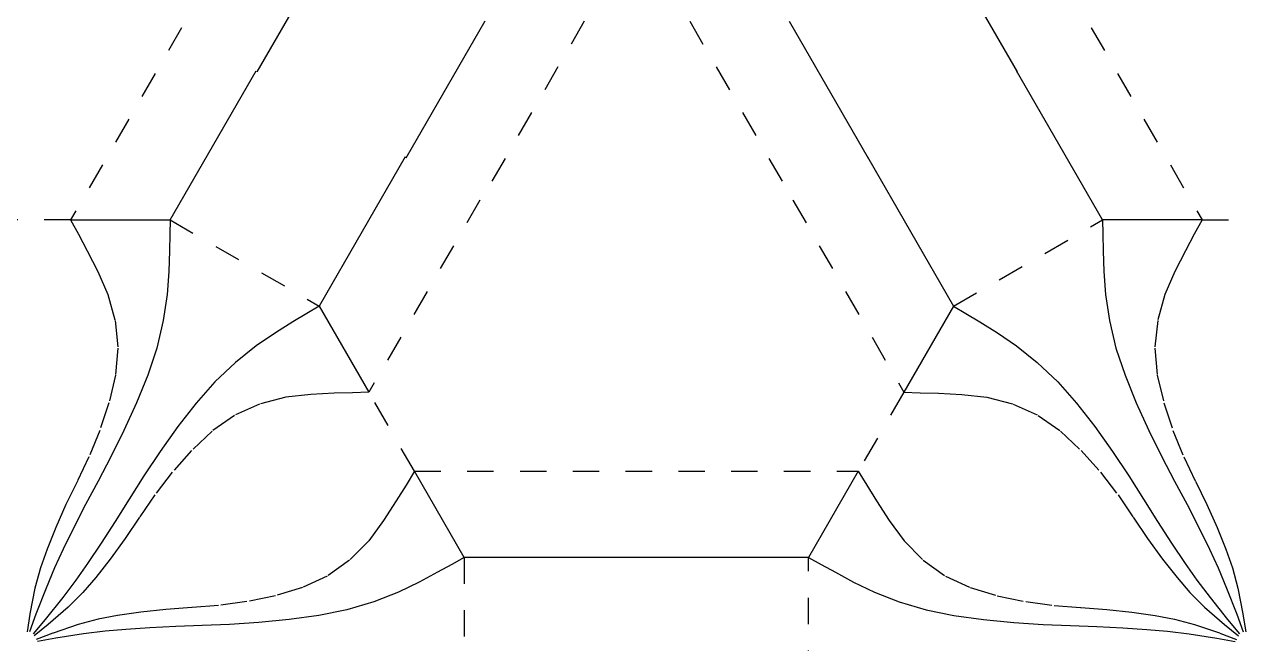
# Model space of a CAD drawing. Extents: x 7 to 203, y -288 to -9.
# Drawn here: x 72.3 to 137.6, y -137.7 to -104.6 of the extents above; entities that cross this region are included whole.
import ezdxf

# ---------------------------------------------------------------- set-up
doc = ezdxf.new("R2010")
doc.units = 0
for name, pattern in [('AI-LINETYPE-110', [2.822222, 1.411111, -1.411111]), ('AI-LINETYPE-111', [2.822222, 1.411111, -1.411111]), ('AI-LINETYPE-114', [2.822222, 1.411111, -1.411111]), ('AI-LINETYPE-115', [2.822222, 1.411111, -1.411111]), ('AI-LINETYPE-128', [2.822222, 1.411111, -1.411111]), ('AI-LINETYPE-129', [2.822222, 1.411111, -1.411111]), ('AI-LINETYPE-132', [2.822222, 1.411111, -1.411111]), ('AI-LINETYPE-133', [2.822222, 1.411111, -1.411111]), ('AI-LINETYPE-2', [2.822222, 1.411111, -1.411111]), ('AI-LINETYPE-286', [2.822222, 1.411111, -1.411111]), ('AI-LINETYPE-287', [2.822222, 1.411111, -1.411111]), ('AI-LINETYPE-292', [2.822222, 1.411111, -1.411111]), ('AI-LINETYPE-293', [2.822222, 1.411111, -1.411111]), ('AI-LINETYPE-3', [2.822222, 1.411111, -1.411111]), ('AI-LINETYPE-372', [2.822222, 1.411111, -1.411111]), ('AI-LINETYPE-377', [2.822222, 1.411111, -1.411111]), ('AI-LINETYPE-385', [2.822222, 1.411111, -1.411111]), ('AI-LINETYPE-386', [2.822222, 1.411111, -1.411111]), ('AI-LINETYPE-393', [2.822222, 1.411111, -1.411111]), ('AI-LINETYPE-394', [2.822222, 1.411111, -1.411111]), ('AI-LINETYPE-396', [2.822222, 1.411111, -1.411111]), ('AI-LINETYPE-397', [2.822222, 1.411111, -1.411111]), ('AI-LINETYPE-4', [2.822222, 1.411111, -1.411111]), ('AI-LINETYPE-42', [2.822222, 1.411111, -1.411111]), ('AI-LINETYPE-44', [2.822222, 1.411111, -1.411111]), ('AI-LINETYPE-64', [2.822222, 1.411111, -1.411111]), ('AI-LINETYPE-65', [2.822222, 1.411111, -1.411111]), ('AI-LINETYPE-76', [2.822222, 1.411111, -1.411111]), ('AI-LINETYPE-77', [2.822222, 1.411111, -1.411111]), ('AI-LINETYPE-84', [2.822222, 1.411111, -1.411111]), ('AI-LINETYPE-85', [2.822222, 1.411111, -1.411111]), ('AI-LINETYPE-87', [2.822222, 1.411111, -1.411111]), ('AI-LINETYPE-88', [2.822222, 1.411111, -1.411111]), ('AI-LINETYPE-89', [2.822222, 1.411111, -1.411111])]:
    doc.linetypes.add(name, pattern=pattern)
doc.layers.add('MOUNTAINLINE', color=7, linetype='CONTINUOUS')
doc.layers.add('VALLEYLINE', color=7, linetype='CONTINUOUS')

# ---------------------------------------------------------------- blocks, each defined once
blk = doc.blocks.new('BLOCK_3')
at = {"layer": 'VALLEYLINE', "color": 7, "linetype": 'AI-LINETYPE-2'}
blk.add_lwpolyline([(74.771, -115.05), (74.771, -115.05)], dxfattribs=at)
blk = doc.blocks.new('BLOCK_4')
at = {"layer": 'VALLEYLINE', "color": 7, "linetype": 'AI-LINETYPE-3'}
blk.add_lwpolyline([(90.722, -124.259), (90.722, -124.259)], dxfattribs=at)
blk = doc.blocks.new('BLOCK_5')
at = {"layer": 'VALLEYLINE', "color": 7, "linetype": 'AI-LINETYPE-4'}
blk.add_lwpolyline([(93.157, -128.477), (93.157, -128.477), (116.883, -128.477)], dxfattribs=at)
blk = doc.blocks.new('BLOCK_43')
at = {"layer": 'VALLEYLINE', "color": 7, "linetype": 'AI-LINETYPE-42'}
blk.add_lwpolyline([(135.27, -115.05), (134.851, -115.815), (134.382, -116.692), (133.812, -117.797), (133.274, -119.028), (132.895, -120.428), (132.74, -121.896), (132.875, -123.341), (133.224, -124.819), (133.713, -126.295), (134.292, -127.713), (134.91, -129.007), (135.519, -130.25), (136.068, -131.489), (136.532, -132.65), (136.887, -133.648), (137.175, -134.719), (137.445, -136.117), (137.601, -137.058)], dxfattribs=at)
blk = doc.blocks.new('BLOCK_45')
at = {"layer": 'VALLEYLINE', "color": 7, "linetype": 'AI-LINETYPE-44'}
blk.add_lwpolyline([(135.27, -115.05), (135.27, -115.05)], dxfattribs=at)
blk = doc.blocks.new('BLOCK_58')
at = {"layer": 'VALLEYLINE', "color": 7, "linetype": 'AI-LINETYPE-64'}
blk.add_lwpolyline([(74.771, -115.05), (74.771, -115.05)], dxfattribs=at)
at = {"layer": 'VALLEYLINE', "color": 7, "linetype": 'AI-LINETYPE-65'}
blk.add_lwpolyline([(90.722, -124.259), (90.722, -124.259)], dxfattribs=at)
blk = doc.blocks.new('BLOCK_59')
at = {"layer": 'VALLEYLINE', "color": 7, "linetype": 'AI-LINETYPE-76'}
blk.add_lwpolyline([(74.771, -115.05), (74.771, -115.05)], dxfattribs=at)
at = {"layer": 'VALLEYLINE', "color": 7, "linetype": 'AI-LINETYPE-77'}
blk.add_lwpolyline([(90.722, -124.259), (90.722, -124.259)], dxfattribs=at)
blk = doc.blocks.new('BLOCK_64')
at = {"layer": 'VALLEYLINE', "color": 7, "linetype": 'AI-LINETYPE-84'}
blk.add_lwpolyline([(116.883, -128.477), (117.337, -129.222), (117.861, -130.067), (118.534, -131.112), (119.331, -132.195), (120.354, -133.223), (121.547, -134.091), (122.866, -134.697), (124.32, -135.133), (125.844, -135.448), (127.362, -135.655), (128.791, -135.767), (130.172, -135.86), (131.519, -136.005), (132.757, -136.184), (133.798, -136.376), (134.87, -136.66), (136.216, -137.127), (137.109, -137.462)], dxfattribs=at)
blk = doc.blocks.new('BLOCK_65')
at = {"layer": 'VALLEYLINE', "color": 7, "linetype": 'AI-LINETYPE-85'}
blk.add_lwpolyline([(119.318, -124.259), (120.19, -124.279), (121.184, -124.311), (122.426, -124.371), (123.762, -124.52), (125.163, -124.892), (126.512, -125.492), (127.696, -126.331), (128.801, -127.372), (129.836, -128.534), (130.774, -129.744), (131.586, -130.927), (132.357, -132.075), (133.156, -133.171), (133.93, -134.153), (134.616, -134.959), (135.399, -135.745), (136.475, -136.677), (137.213, -137.282)], dxfattribs=at)
blk = doc.blocks.new('BLOCK_67')
at = {"layer": 'VALLEYLINE', "color": 7, "linetype": 'AI-LINETYPE-87'}
blk.add_lwpolyline([(74.771, -115.05), (75.19, -115.815), (75.659, -116.692), (76.228, -117.797), (76.767, -119.028), (77.146, -120.428), (77.301, -121.896), (77.166, -123.341), (76.816, -124.819), (76.327, -126.295), (75.749, -127.713), (75.13, -129.007), (74.522, -130.25), (73.972, -131.489), (73.508, -132.65), (73.154, -133.648), (72.865, -134.719), (72.595, -136.117), (72.44, -137.058)], dxfattribs=at)
blk = doc.blocks.new('BLOCK_68')
at = {"layer": 'VALLEYLINE', "color": 7, "linetype": 'AI-LINETYPE-88'}
blk.add_lwpolyline([(90.722, -124.259), (89.849, -124.279), (88.856, -124.311), (87.615, -124.371), (86.279, -124.52), (84.877, -124.892), (83.528, -125.492), (82.344, -126.331), (81.239, -127.372), (80.205, -128.534), (79.266, -129.744), (78.454, -130.927), (77.683, -132.075), (76.885, -133.171), (76.111, -134.153), (75.424, -134.959), (74.641, -135.745), (73.566, -136.677), (72.828, -137.282)], dxfattribs=at)
blk = doc.blocks.new('BLOCK_69')
at = {"layer": 'VALLEYLINE', "color": 7, "linetype": 'AI-LINETYPE-89'}
blk.add_lwpolyline([(93.157, -128.477), (92.704, -129.222), (92.179, -130.067), (91.507, -131.112), (90.709, -132.195), (89.687, -133.223), (88.493, -134.091), (87.174, -134.697), (85.72, -135.133), (84.196, -135.448), (82.68, -135.655), (81.249, -135.767), (79.869, -135.86), (78.521, -136.005), (77.283, -136.184), (76.242, -136.376), (75.17, -136.66), (73.825, -137.127), (72.932, -137.462)], dxfattribs=at)
blk = doc.blocks.new('BLOCK_90')
at = {"layer": 'VALLEYLINE', "color": 7, "linetype": 'AI-LINETYPE-110'}
blk.add_lwpolyline([(116.883, -128.477), (116.883, -128.477)], dxfattribs=at)
blk = doc.blocks.new('BLOCK_91')
at = {"layer": 'VALLEYLINE', "color": 7, "linetype": 'AI-LINETYPE-111'}
blk.add_lwpolyline([(119.318, -124.259), (119.318, -124.259)], dxfattribs=at)
blk = doc.blocks.new('BLOCK_94')
at = {"layer": 'VALLEYLINE', "color": 7, "linetype": 'AI-LINETYPE-114'}
blk.add_lwpolyline([(135.27, -115.05), (135.27, -115.05)], dxfattribs=at)
blk = doc.blocks.new('BLOCK_95')
at = {"layer": 'VALLEYLINE', "color": 7, "linetype": 'AI-LINETYPE-115'}
blk.add_lwpolyline([(119.319, -124.259), (119.319, -124.259)], dxfattribs=at)
blk = doc.blocks.new('BLOCK_108')
at = {"layer": 'VALLEYLINE', "color": 7, "linetype": 'AI-LINETYPE-128'}
blk.add_lwpolyline([(96.654, -113.985), (96.654, -113.985), (90.722, -124.259)], dxfattribs=at)
blk = doc.blocks.new('BLOCK_109')
at = {"layer": 'VALLEYLINE', "color": 7, "linetype": 'AI-LINETYPE-129'}
blk.add_lwpolyline([(80.702, -104.776), (80.702, -104.776), (74.771, -115.05)], dxfattribs=at)
blk = doc.blocks.new('BLOCK_112')
at = {"layer": 'VALLEYLINE', "color": 7, "linetype": 'AI-LINETYPE-132'}
blk.add_lwpolyline([(129.339, -104.776), (129.339, -104.776), (135.27, -115.05)], dxfattribs=at)
blk = doc.blocks.new('BLOCK_113')
at = {"layer": 'VALLEYLINE', "color": 7, "linetype": 'AI-LINETYPE-133'}
blk.add_lwpolyline([(113.387, -113.985), (113.387, -113.985), (119.319, -124.259)], dxfattribs=at)
blk = doc.blocks.new('BLOCK_266')
at = {"layer": 'VALLEYLINE', "color": 7, "linetype": 'AI-LINETYPE-286'}
blk.add_lwpolyline([(102.236, -104.425), (96.684, -114.041)], dxfattribs=at)
blk = doc.blocks.new('BLOCK_267')
at = {"layer": 'VALLEYLINE', "color": 7, "linetype": 'AI-LINETYPE-287'}
blk.add_lwpolyline([(86.294, -95.221), (80.742, -104.837)], dxfattribs=at)
blk = doc.blocks.new('BLOCK_272')
at = {"layer": 'VALLEYLINE', "color": 7, "linetype": 'AI-LINETYPE-292'}
blk.add_lwpolyline([(107.875, -104.425), (113.427, -114.041)], dxfattribs=at)
blk = doc.blocks.new('BLOCK_273')
at = {"layer": 'VALLEYLINE', "color": 7, "linetype": 'AI-LINETYPE-293'}
blk.add_lwpolyline([(123.816, -95.221), (129.368, -104.837)], dxfattribs=at)
blk = doc.blocks.new('BLOCK_353')
at = {"layer": 'MOUNTAINLINE', "color": 7}
blk.add_lwpolyline([(80.088, -115.05), (80.088, -115.05)], dxfattribs=at)
blk = doc.blocks.new('BLOCK_354')
at = {"layer": 'MOUNTAINLINE', "color": 7}
blk.add_lwpolyline([(95.816, -133.082), (95.816, -133.082)], dxfattribs=at)
blk = doc.blocks.new('BLOCK_362')
at = {"layer": 'MOUNTAINLINE', "color": 7}
blk.add_lwpolyline([(129.953, -115.05), (129.964, -115.815), (129.982, -116.692), (130.017, -117.797), (130.103, -119.028), (130.318, -120.428), (130.664, -121.896), (131.148, -123.341), (131.75, -124.819), (132.421, -126.295), (133.119, -127.713), (133.802, -129.007), (134.464, -130.25), (135.097, -131.489), (135.664, -132.65), (136.13, -133.648), (136.583, -134.719), (137.122, -136.117), (137.471, -137.058)], dxfattribs=at)
blk = doc.blocks.new('BLOCK_364')
at = {"layer": 'MOUNTAINLINE', "color": 7}
blk.add_lwpolyline([(129.953, -115.05), (129.953, -115.05)], dxfattribs=at)
blk = doc.blocks.new('BLOCK_380')
at = {"layer": 'MOUNTAINLINE', "color": 7}
blk.add_lwpolyline([(114.225, -133.082), (114.893, -133.454), (115.661, -133.877), (116.636, -134.399), (117.746, -134.941), (119.065, -135.455), (120.509, -135.888), (122.003, -136.192), (123.584, -136.41), (125.198, -136.567), (126.775, -136.671), (128.237, -136.727), (129.644, -136.773), (131.034, -136.846), (132.323, -136.935), (133.42, -137.031), (134.574, -137.173), (136.054, -137.406), (137.044, -137.574)], dxfattribs=at)
blk = doc.blocks.new('BLOCK_381')
at = {"layer": 'MOUNTAINLINE', "color": 7}
blk.add_lwpolyline([(121.977, -119.655), (122.634, -120.047), (123.384, -120.501), (124.324, -121.084), (125.347, -121.774), (126.452, -122.66), (127.551, -123.694), (128.559, -124.836), (129.538, -126.095), (130.482, -127.415), (131.36, -128.729), (132.14, -129.968), (132.884, -131.162), (133.641, -132.33), (134.364, -133.402), (134.995, -134.303), (135.695, -135.232), (136.637, -136.397), (137.277, -137.17)], dxfattribs=at)
blk = doc.blocks.new('BLOCK_383')
at = {"layer": 'MOUNTAINLINE', "color": 7}
blk.add_lwpolyline([(80.088, -115.05), (80.076, -115.815), (80.058, -116.692), (80.023, -117.797), (79.937, -119.028), (79.723, -120.428), (79.377, -121.896), (78.892, -123.341), (78.29, -124.819), (77.62, -126.295), (76.921, -127.713), (76.238, -129.007), (75.575, -130.25), (74.943, -131.489), (74.376, -132.65), (73.911, -133.648), (73.457, -134.719), (72.919, -136.117), (72.569, -137.058)], dxfattribs=at)
blk = doc.blocks.new('BLOCK_384')
at = {"layer": 'MOUNTAINLINE', "color": 7}
blk.add_lwpolyline([(88.064, -119.655), (87.407, -120.047), (86.657, -120.501), (85.717, -121.084), (84.693, -121.774), (83.589, -122.66), (82.49, -123.694), (81.482, -124.836), (80.502, -126.095), (79.558, -127.415), (78.68, -128.729), (77.9, -129.968), (77.156, -131.162), (76.399, -132.33), (75.677, -133.402), (75.046, -134.303), (74.346, -135.232), (73.404, -136.397), (72.763, -137.17)], dxfattribs=at)
blk = doc.blocks.new('BLOCK_385')
at = {"layer": 'MOUNTAINLINE', "color": 7}
blk.add_lwpolyline([(95.816, -133.082), (95.147, -133.454), (94.379, -133.877), (93.404, -134.399), (92.295, -134.941), (90.975, -135.455), (89.531, -135.888), (88.037, -136.192), (86.457, -136.41), (84.843, -136.567), (83.266, -136.671), (81.803, -136.727), (80.396, -136.773), (79.007, -136.846), (77.717, -136.935), (76.621, -137.031), (75.467, -137.173), (73.987, -137.406), (72.996, -137.574)], dxfattribs=at)
blk = doc.blocks.new('BLOCK_406')
at = {"layer": 'MOUNTAINLINE', "color": 7}
blk.add_lwpolyline([(114.225, -133.082), (114.225, -133.082)], dxfattribs=at)
blk = doc.blocks.new('BLOCK_578')
at = {"layer": 'MOUNTAINLINE', "color": 7}
blk.add_lwpolyline([(96.922, -104.425), (92.699, -111.74)], dxfattribs=at)
blk = doc.blocks.new('BLOCK_579')
at = {"layer": 'MOUNTAINLINE', "color": 7}
blk.add_lwpolyline([(88.951, -99.823), (84.728, -107.138)], dxfattribs=at)
blk = doc.blocks.new('BLOCK_584')
at = {"layer": 'MOUNTAINLINE', "color": 7}
blk.add_lwpolyline([(113.188, -104.425), (117.412, -111.74)], dxfattribs=at)
blk = doc.blocks.new('BLOCK_585')
at = {"layer": 'MOUNTAINLINE', "color": 7}
blk.add_lwpolyline([(121.159, -99.823), (125.382, -107.138)], dxfattribs=at)

msp = doc.modelspace()

# ---------------------------------------------------------------- linework, layer by layer
at = {"layer": 'MOUNTAINLINE', "color": 7}
for points in [[(74.771, -115.05), (80.088, -115.05), (84.69, -107.079)], [(135.27, -115.05), (129.953, -115.05), (125.35, -107.079)], [(92.666, -111.683), (88.064, -119.655), (90.722, -124.259)], [(117.374, -111.683), (121.977, -119.655), (119.319, -124.259)], [(80.088, -115.05), (80.088, -115.05)], [(129.953, -115.05), (129.953, -115.05)], [(88.064, -119.654), (88.064, -119.654)], [(121.977, -119.655), (121.977, -119.655)], [(116.883, -128.477), (114.225, -133.082), (95.816, -133.082), (93.157, -128.477)]]:
    msp.add_lwpolyline(points, dxfattribs=at)
at = {"layer": 'VALLEYLINE', "color": 7, "linetype": 'AI-LINETYPE-394'}
msp.add_lwpolyline([(74.771, -115.05), (69.901, -115.05)], dxfattribs=at)
at = {"layer": 'VALLEYLINE', "color": 7, "linetype": 'AI-LINETYPE-385'}
msp.add_lwpolyline([(80.088, -115.05), (88.064, -119.655)], dxfattribs=at)
at = {"layer": 'VALLEYLINE', "color": 7, "linetype": 'AI-LINETYPE-372'}
msp.add_lwpolyline([(121.977, -119.655), (129.953, -115.05)], dxfattribs=at)
at = {"layer": 'VALLEYLINE', "color": 7, "linetype": 'AI-LINETYPE-396'}
msp.add_lwpolyline([(135.27, -115.05), (140.14, -115.05)], dxfattribs=at)
at = {"layer": 'VALLEYLINE', "color": 7, "linetype": 'AI-LINETYPE-393'}
msp.add_lwpolyline([(93.157, -128.477), (90.722, -124.259)], dxfattribs=at)
at = {"layer": 'VALLEYLINE', "color": 7, "linetype": 'AI-LINETYPE-397'}
msp.add_lwpolyline([(119.318, -124.259), (116.883, -128.477)], dxfattribs=at)
at = {"layer": 'VALLEYLINE', "color": 7, "linetype": 'AI-LINETYPE-386'}
msp.add_lwpolyline([(95.816, -133.082), (95.816, -142.291)], dxfattribs=at)
at = {"layer": 'VALLEYLINE', "color": 7, "linetype": 'AI-LINETYPE-377'}
msp.add_lwpolyline([(114.225, -142.291), (114.225, -133.082)], dxfattribs=at)

# ---------------------------------------------------------------- block references
at = {"layer": 'MOUNTAINLINE'}
for name in ['BLOCK_579', 'BLOCK_585', 'BLOCK_578', 'BLOCK_584', 'BLOCK_383', 'BLOCK_353', 'BLOCK_362', 'BLOCK_364', 'BLOCK_384', 'BLOCK_381', 'BLOCK_385', 'BLOCK_354', 'BLOCK_380', 'BLOCK_406']:
    msp.add_blockref(name, (0, 0), dxfattribs=at)
at = {"layer": 'VALLEYLINE'}
for name in ['BLOCK_267', 'BLOCK_273', 'BLOCK_266', 'BLOCK_272', 'BLOCK_109', 'BLOCK_112', 'BLOCK_108', 'BLOCK_113', 'BLOCK_58', 'BLOCK_59', 'BLOCK_67', 'BLOCK_3', 'BLOCK_43', 'BLOCK_45', 'BLOCK_94', 'BLOCK_68', 'BLOCK_4', 'BLOCK_65', 'BLOCK_91', 'BLOCK_95', 'BLOCK_69', 'BLOCK_5', 'BLOCK_64', 'BLOCK_90']:
    msp.add_blockref(name, (0, 0), dxfattribs=at)

doc.saveas('drawing.dxf')
